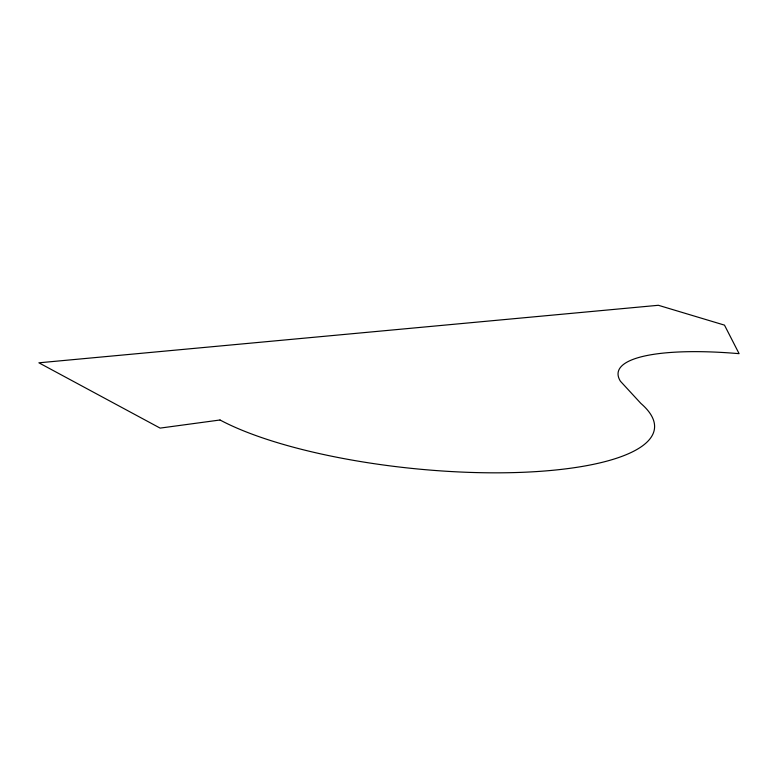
<?xml version="1.0" encoding="UTF-8"?>
<svg xmlns="http://www.w3.org/2000/svg" width="778" height="778" viewBox="0 0 778 778"><rect width="100%" height="100%" fill="white"/><g stroke="black" fill="none" stroke-linecap="round" stroke-linejoin="round"><path stroke-width="1.17" d="M220.028 419.994L160.112 428.104L38.9 362.811L658.373 305.287L724.483 325.126L739.1 353.669A172.852 40.816 9.6 0 0 620.445 381.249L640.887 403.432A236.531 64.486 5.8 0 1 522.233 472.324A236.531 64.486 5.8 0 1 220.028 419.994"/></g></svg>
